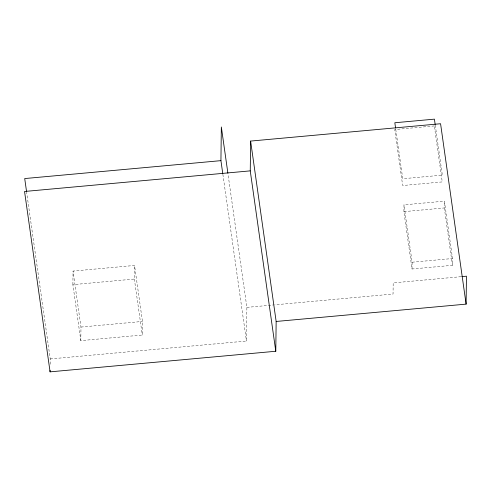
<?xml version="1.0" encoding="UTF-8"?>
<svg xmlns="http://www.w3.org/2000/svg" width="491" height="491" viewBox="0 0 491 491"><rect width="100%" height="100%" fill="white"/><g stroke="black" fill="none" stroke-linecap="round" stroke-linejoin="round"><path stroke-width="0.37" stroke-dasharray="2.46 1.84" d="M50.174 364.261L50.242 358.946L26.637 192.202M72.889 284.657L73.055 271.075L134.534 265.459L142.458 321.445L142.292 335.028L80.812 340.637L72.889 284.657L134.362 279.041L134.534 265.459M80.812 340.637L80.978 327.055L73.055 271.075M50.242 358.946L246.464 341.03L246.875 307.378L227.996 173.986M403.903 211.639L403.989 204.845L444.41 201.157L452.53 258.524L452.444 265.312L412.023 269L403.903 211.639L444.324 207.951L444.41 201.157M412.023 269L412.109 262.212L403.989 204.845M412.109 262.212L452.53 258.524M461.11 276.679L393.181 282.884L393.046 294.035L275.046 304.807M246.875 307.378L274.285 304.874M80.978 327.055L142.458 321.445M435.272 125.199L442.336 175.127L402.755 178.742L395.685 128.808M444.324 207.951L452.444 265.312M222.865 174.287L246.464 341.03M134.362 279.041L142.292 335.028M434.326 125.935L394.746 129.55L402.669 185.53L442.256 181.915L434.326 125.935"/><path stroke-width="0.74" d="M276.151 321.464L466.106 304.125L440.574 123.738L250.619 141.077L276.151 321.464L275.782 351.255L50.082 371.853L50.1 370.337M222.754 173.532L220.932 160.649L221.343 126.991L227.892 173.225M275.782 351.255L250.25 170.868L250.619 141.077M466.106 304.125L466.45 276.194L461.871 276.611M220.932 160.649L24.71 178.558L26.532 191.441M250.25 170.868L24.55 191.472L50.082 371.853M435.161 124.438L434.412 119.147L394.832 122.756L395.58 128.053"/></g></svg>
